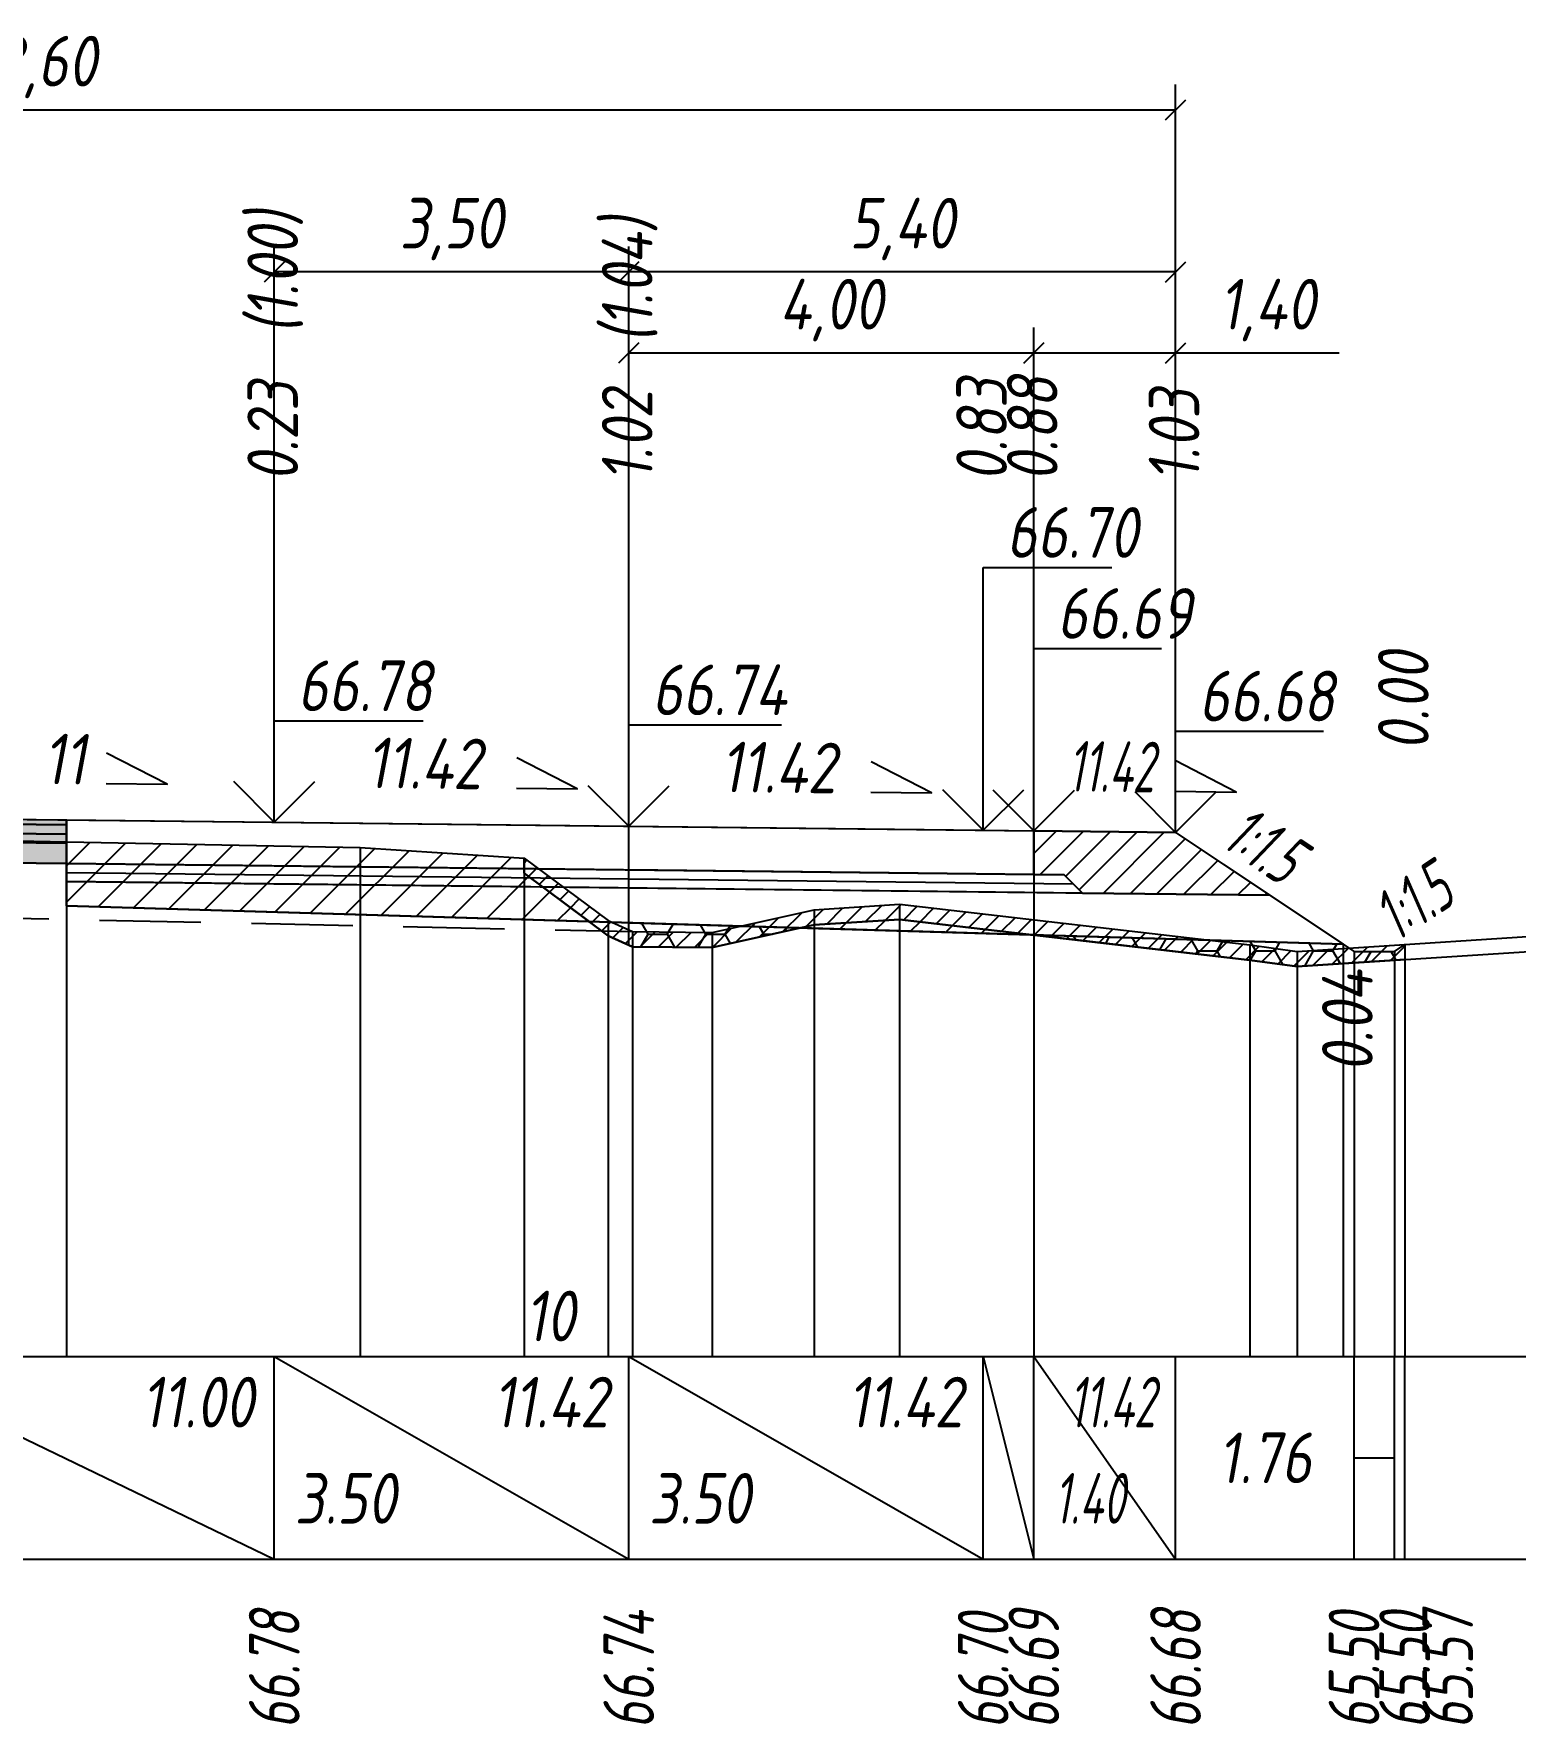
# Model space of a CAD drawing. Extents: x -717 to 1451, y -133302 to 233.
# Drawn here: x 165.4 to 238.6, y -40809.2 to -40725.7 of the extents above; entities that cross this region are included whole.
import ezdxf
from ezdxf.enums import TextEntityAlignment as Align

# ---------------------------------------------------------------- set-up
doc = ezdxf.new("R2010")
doc.units = 0
doc.linetypes.add('штриховая', pattern=[0.75, 0.5, -0.25])
for name, color, linetype in [('Интерполированный поперечник', 2, 'Continuous'), ('Код_514', 1, 'Continuous'), ('Контур_0', 7, 'Continuous'), ('Контур_2521', 7, 'Continuous'), ('Контур_2564', 7, 'Continuous'), ('Контур_2660', 7, 'Continuous'), ('Контур_2665', 7, 'Continuous'), ('Контур_400', 7, 'Continuous'), ('Контур_508', 7, 'Continuous'), ('Контур_512', 7, 'Continuous'), ('Контур_513', 7, 'Continuous'), ('Контур_818', 7, 'Continuous'), ('Красный поперечник', 1, 'Continuous'), ('Объём_2501', 7, 'Continuous'), ('Объём_2564', 7, 'Continuous'), ('Объём_2650', 7, 'Continuous'), ('Объём_2660', 7, 'Continuous'), ('Объём_2661', 7, 'Continuous'), ('Объём_2663', 7, 'Continuous'), ('Объём_2664', 7, 'Continuous'), ('Объём_2665', 7, 'Continuous'), ('Объём_2666', 7, 'Continuous'), ('Объём_2753', 7, 'Continuous'), ('Откосы', 7, 'Continuous'), ('Отметки покрытия', 7, 'Continuous'), ('Рабочие отметки', 7, 'Continuous'), ('Рабочие отметки доп.', 7, 'Continuous'), ('Слои выравнивания', 7, 'Continuous'), ('Таблица', 7, 'Continuous'), ('Уклоны проезжей части', 7, 'Continuous'), ('Черный поперечник', 3, 'Continuous')]:
    doc.layers.add(name, color=color, linetype=linetype)
for name, color, linetype, true_color in [('Контур_2540', 2, 'Continuous', 0xffff00), ('Контур_2560', 2, 'Continuous', 0xffff00), ('Контур_2561', 7, 'Continuous', 0xff8040), ('Контур_2562', 3, 'Continuous', 0x00ff00), ('Контур_2563', 7, 'Continuous', 0xff8000), ('Контур_2570', 7, 'Continuous', 0x80ff00), ('Контур_2725', 7, 'Continuous', 0x323232), ('Контур_2736', 4, 'Continuous', 0x00ffff), ('Контур_2737', 4, 'Continuous', 0x00ffff), ('Контур_2738', 4, 'Continuous', 0x00ffff), ('Контур_2739', 4, 'Continuous', 0x00ffff), ('Контур_2741', 4, 'Continuous', 0x00ffff), ('Контур_2742', 4, 'Continuous', 0x00ffff), ('Контур_2743', 4, 'Continuous', 0x00ffff), ('Контур_2744', 7, 'Continuous', 0xa4ffff), ('Контур_2745', 7, 'Continuous', 0xa4ffff), ('Контур_2747', 4, 'Continuous', 0x00ffff), ('Контур_2748', 4, 'Continuous', 0x00ffff), ('Контур_2749', 4, 'Continuous', 0x00ffff), ('Контур_2750', 4, 'Continuous', 0x00ffff), ('Контур_2751', 4, 'Continuous', 0x00ffff), ('Контур_2752', 4, 'Continuous', 0x00ffff), ('Контур_2760', 7, 'Continuous', 0x323232), ('Контур_2761', 7, 'Continuous', 0x323232), ('Контур_2762', 7, 'Continuous', 0x323232), ('Контур_2763', 7, 'Continuous', 0x323232), ('Контур_402', 7, 'Continuous', 0xff6464), ('Контур_703', 4, 'Continuous', 0x00ffff), ('Контур_705', 4, 'Continuous', 0x00ffff), ('Контур_707', 4, 'Continuous', 0x00ffff), ('Контур_720', 131, 'Continuous', 0xaaffff), ('Объём_2500', 7, 'Continuous', 0xc0c0c0), ('Объём_2520', 7, 'Continuous', 0x80ffff), ('Объём_2540', 2, 'Continuous', 0xffff00), ('Объём_2560', 2, 'Continuous', 0xffff00), ('Объём_2561', 7, 'Continuous', 0xff8040), ('Объём_2562', 3, 'Continuous', 0x00ff00), ('Объём_2563', 7, 'Continuous', 0xff8000), ('Объём_2570', 7, 'Continuous', 0x80ff00), ('Объём_2600', 7, 'Continuous', 0x808000), ('Объём_2746', 2, 'Continuous', 0xffff00)]:
    doc.layers.add(name, color=color, linetype=linetype, true_color=true_color)
doc.styles.get("Standard").update_dxf_attribs({"font": 'txt', "height": 2.5})
doc.styles.add('М', font='romand.shx', dxfattribs={"width": 0.8, "oblique": 10, "height": 2.5})
doc.dimstyles.new('ISO-25', dxfattribs={"dimtxt": 2.5, "dimasz": 2.5, "dimexe": 1.25, "dimexo": 0.625, "dimtad": 1, "dimtxsty": 'Standard', "dimcen": 2.5, "dimadec": 0, "dimazin": 0, "dimtfac": 1, "dimtmove": 0, "dimatfit": 3, "dimfxl": 1, "dimarcsym": 0})

# ---------------------------------------------------------------- blocks, each defined once
blk = doc.blocks.new('_Oblique')
at = {"color": 0, "linetype": 'ByBlock', "lineweight": -2}
blk.add_line((-0.5, -0.5), (0.5, 0.5), dxfattribs=at)
blk = doc.blocks.new('*D946')
at = {"color": 0, "lineweight": -2, "transparency": 16777216}
for p, q in [((214.787, -40764.483), (214.787, -40740.201)), ((221.787, -40764.563), (221.787, -40740.201)), ((214.787, -40741.451), (221.787, -40741.451)), ((221.787, -40741.451), (229.868, -40741.451))]:
    blk.add_line(p, q, dxfattribs=at)
at = {"layer": 'Defpoints', "color": 0, "transparency": 16777216}
for p in [(221.787, -40741.451), (214.787, -40765.108), (221.787, -40765.188)]:
    blk.add_point(p, dxfattribs=at)
at = {"color": 0, "lineweight": -2, "transparency": 16777216, "rotation": 180}
blk.add_blockref('_Oblique', (214.787, -40741.451), dxfattribs=at)
at = {"color": 0, "lineweight": -2, "transparency": 16777216}
blk.add_blockref('_Oblique', (221.787, -40741.451), dxfattribs=at)
at = {"color": 0, "transparency": 16777216, "insert": (226.327, -40739.338), "char_height": 2.5, "width": 8.75, "attachment_point": 5, "style": 'М'}
blk.add_mtext('1,40', dxfattribs=at)
blk = doc.blocks.new('*D948')
at = {"color": 0, "lineweight": -2, "transparency": 16777216}
for p, q in [((194.787, -40764.255), (194.787, -40740.201)), ((214.787, -40764.483), (214.787, -40740.201)), ((194.787, -40741.451), (214.787, -40741.451))]:
    blk.add_line(p, q, dxfattribs=at)
at = {"layer": 'Defpoints', "color": 0, "transparency": 16777216}
for p in [(214.787, -40741.451), (194.787, -40764.88), (214.787, -40765.108)]:
    blk.add_point(p, dxfattribs=at)
at = {"color": 0, "lineweight": -2, "transparency": 16777216, "rotation": 180}
blk.add_blockref('_Oblique', (194.787, -40741.451), dxfattribs=at)
at = {"color": 0, "lineweight": -2, "transparency": 16777216}
blk.add_blockref('_Oblique', (214.787, -40741.451), dxfattribs=at)
at = {"color": 0, "transparency": 16777216, "insert": (204.787, -40739.338), "char_height": 2.5, "width": 9.16667, "attachment_point": 5, "style": 'М'}
blk.add_mtext('4,00', dxfattribs=at)
blk = doc.blocks.new('*D950')
at = {"color": 0, "lineweight": -2, "transparency": 16777216}
for p, q in [((177.287, -40764.055), (177.287, -40736.201)), ((194.787, -40764.255), (194.787, -40736.201)), ((194.787, -40737.451), (177.287, -40737.451))]:
    blk.add_line(p, q, dxfattribs=at)
at = {"layer": 'Defpoints', "color": 0, "transparency": 16777216}
for p in [(177.287, -40737.451), (177.287, -40764.68), (194.787, -40764.88)]:
    blk.add_point(p, dxfattribs=at)
at = {"color": 0, "lineweight": -2, "transparency": 16777216, "rotation": 180}
blk.add_blockref('_Oblique', (177.287, -40737.451), dxfattribs=at)
at = {"color": 0, "lineweight": -2, "transparency": 16777216}
blk.add_blockref('_Oblique', (194.787, -40737.451), dxfattribs=at)
at = {"color": 0, "transparency": 16777216, "insert": (186.037, -40735.338), "char_height": 2.5, "width": 9.58333, "attachment_point": 5, "style": 'М'}
blk.add_mtext('3,50', dxfattribs=at)
blk = doc.blocks.new('*D951')
at = {"color": 0, "lineweight": -2, "transparency": 16777216}
for p, q in [((194.787, -40764.255), (194.787, -40736.201)), ((221.787, -40764.563), (221.787, -40736.201)), ((221.787, -40737.451), (194.787, -40737.451))]:
    blk.add_line(p, q, dxfattribs=at)
at = {"layer": 'Defpoints', "color": 0, "transparency": 16777216}
for p in [(194.787, -40737.451), (194.787, -40764.88), (221.787, -40765.188)]:
    blk.add_point(p, dxfattribs=at)
at = {"color": 0, "lineweight": -2, "transparency": 16777216, "rotation": 180}
blk.add_blockref('_Oblique', (194.787, -40737.451), dxfattribs=at)
at = {"color": 0, "lineweight": -2, "transparency": 16777216}
blk.add_blockref('_Oblique', (221.787, -40737.451), dxfattribs=at)
at = {"color": 0, "transparency": 16777216, "insert": (208.287, -40735.338), "char_height": 2.5, "width": 9.58333, "attachment_point": 5, "style": 'М'}
blk.add_mtext('5,40', dxfattribs=at)
blk = doc.blocks.new('*D953')
at = {"color": 0, "lineweight": -2, "transparency": 16777216}
for p, q in [((108.787, -40764.975), (108.787, -40728.201)), ((221.787, -40764.563), (221.787, -40728.201)), ((108.787, -40729.451), (221.787, -40729.451))]:
    blk.add_line(p, q, dxfattribs=at)
at = {"layer": 'Defpoints', "color": 0, "transparency": 16777216}
for p in [(221.787, -40729.451), (221.787, -40765.188), (108.787, -40765.6)]:
    blk.add_point(p, dxfattribs=at)
at = {"color": 0, "lineweight": -2, "transparency": 16777216, "rotation": 180}
blk.add_blockref('_Oblique', (108.787, -40729.451), dxfattribs=at)
at = {"color": 0, "lineweight": -2, "transparency": 16777216}
blk.add_blockref('_Oblique', (221.787, -40729.451), dxfattribs=at)
at = {"color": 0, "transparency": 16777216, "insert": (165.287, -40727.338), "char_height": 2.5, "width": 12.08333, "attachment_point": 5, "style": 'М'}
blk.add_mtext('22,60', dxfattribs=at)

msp = doc.modelspace()

# ---------------------------------------------------------------- hatches: boundary and pattern name
at = {"layer": 'Объём_2563'}
h = msp.add_hatch(dxfattribs=at)
h.set_pattern_fill('ANSI31', color=256, scale=0.3)
h.paths.add_polyline_path([(217.197, -40768.123), (216.287, -40767.212), (214.787, -40767.195), (214.787, -40765.045), (221.787, -40765.125), (226.442, -40768.228)])
at = {"layer": 'Объём_2570'}
h = msp.add_hatch(dxfattribs=at)
h.set_pattern_fill('ANSI31', color=256, scale=0.2)
h.paths.add_polyline_path([(193.776, -40769.48), (194.967, -40770.023), (198.903, -40770.058), (203.939, -40768.941), (208.161, -40768.67), (225.445, -40770.682), (227.781, -40771), (233.108, -40770.654), (233.108, -40771.404), (227.781, -40771.75), (225.445, -40771.432), (208.161, -40769.42), (203.939, -40769.691), (198.903, -40770.808), (194.967, -40770.773), (193.776, -40770.23), (189.619, -40767.142), (189.619, -40766.392)])
at = {"layer": 'Объём_2600'}
h = msp.add_hatch(dxfattribs=at)
h.set_pattern_fill('ANSI31', color=6, scale=0.4)
h.paths.add_polyline_path([(189.619, -40767.142), (192.83, -40769.528), (167.035, -40768.754), (167.035, -40765.582), (181.523, -40765.872), (189.619, -40766.392)])
h = msp.add_hatch(dxfattribs=at)
h.set_pattern_fill('ANSI31', color=6, scale=0.4)
h.paths.add_polyline_path([(208.161, -40769.42), (214.731, -40770.185), (203.263, -40769.841), (203.939, -40769.691)])
h = msp.add_hatch(dxfattribs=at)
h.set_pattern_fill('HONEY', color=5, scale=0.3)
h.paths.add_polyline_path([(194.787, -40769.586), (203.263, -40769.841), (198.903, -40770.808), (194.967, -40770.773), (194.787, -40770.691)])
h = msp.add_hatch(dxfattribs=at)
h.set_pattern_fill('HONEY', color=5, scale=0.3)
h.paths.add_polyline_path([(232.597, -40771.438), (227.781, -40771.75), (225.445, -40771.432), (214.731, -40770.185), (230.067, -40770.645), (230.595, -40770.997), (232.595, -40770.997), (233.108, -40770.654), (233.108, -40771.404)])
at = {"layer": 'Слои выравнивания'}
for color, points in [(2, [(156.537, -40764.389), (167.035, -40764.504), (167.035, -40764.754), (156.537, -40764.639)]), (3, [(156.537, -40764.639), (167.035, -40764.754), (167.035, -40765.204), (156.537, -40765.089)]), (4, [(156.537, -40765.089), (167.035, -40765.204), (167.035, -40765.654), (156.537, -40765.539)]), (5, [(156.537, -40765.539), (167.035, -40765.654), (167.035, -40766.654), (156.537, -40766.539)])]:
    msp.add_hatch(color=color, dxfattribs=at).paths.add_polyline_path(points)

# ---------------------------------------------------------------- linework, layer by layer
at = {"layer": 'Интерполированный поперечник', "linetype": 'штриховая', "ltscale": 10, "flags": 128}
msp.add_lwpolyline([(86.18, -40767.652), (194.967, -40770.023)], dxfattribs=at)
at = {"layer": 'Код_514'}
for p, q in [((156.537, -40791), (177.287, -40801)), ((177.287, -40801), (177.287, -40791)), ((177.287, -40791), (194.787, -40801)), ((194.787, -40801), (194.787, -40791)), ((194.787, -40791), (212.287, -40801)), ((212.287, -40801), (212.287, -40791)), ((212.287, -40791), (214.787, -40801)), ((214.787, -40801), (214.787, -40791)), ((214.787, -40791), (221.787, -40801)), ((221.787, -40801), (221.787, -40791)), ((230.595, -40801), (230.595, -40791)), ((232.595, -40801), (232.595, -40791)), ((233.108, -40801), (233.108, -40791)), ((230.595, -40796), (232.595, -40796))]:
    msp.add_line(p, q, dxfattribs=at)
at = {"layer": 'Контур_0', "flags": 128}
for points in [[(167.035, -40764.504), (214.787, -40765.045), (214.787, -40767.195), (167.035, -40766.654), (167.035, -40764.504), (167.035, -40764.504)], [(221.787, -40765.125), (230.349, -40770.833), (230.349, -40770.833), (230.349, -40770.833), (230.349, -40770.833), (230.349, -40770.833), (230.349, -40770.833), (230.349, -40770.833), (230.349, -40770.833), (230.349, -40770.833), (230.349, -40770.833), (230.349, -40770.833), (230.349, -40770.833), (230.349, -40770.833), (230.349, -40770.833), (230.595, -40770.997)], [(221.787, -40765.125), (230.349, -40770.833), (230.349, -40770.833), (230.349, -40770.833), (230.349, -40770.833), (230.349, -40770.833), (230.349, -40770.833), (230.349, -40770.833), (230.349, -40770.833), (230.349, -40770.833), (230.349, -40770.833), (230.349, -40770.833), (230.349, -40770.833), (230.349, -40770.833), (230.349, -40770.833), (230.595, -40770.997), (232.595, -40770.997), (233.108, -40770.654), (233.108, -40770.654), (233.108, -40770.654), (233.108, -40770.654), (233.108, -40770.654), (233.108, -40770.654), (233.108, -40770.654), (233.108, -40770.654), (233.108, -40770.654), (233.108, -40770.654), (233.108, -40770.654), (233.108, -40770.654), (233.108, -40770.654)], [(177.287, -40766.767), (216.287, -40767.212), (217.197, -40768.123), (167.035, -40767.554), (167.035, -40766.654), (177.287, -40766.767), (177.287, -40766.767)], [(214.787, -40767.195), (216.287, -40767.212), (217.197, -40768.123), (226.442, -40768.228)]]:
    msp.add_lwpolyline(points, dxfattribs=at)
at = {"layer": 'Контур_2521', "color": 250, "flags": 128}
msp.add_lwpolyline([(167.035, -40767.104), (177.287, -40767.217), (216.742, -40767.668)], dxfattribs=at)
at = {"layer": 'Контур_2540', "flags": 128}
msp.add_lwpolyline([(194.787, -40767.867), (226.442, -40768.228), (230.067, -40770.645), (167.035, -40768.754), (167.035, -40767.554), (194.787, -40767.867), (194.787, -40767.867)], dxfattribs=at)
at = {"layer": 'Контур_2560', "flags": 128}
msp.add_lwpolyline([(214.787, -40765.045), (221.787, -40765.125), (221.787, -40765.125), (221.787, -40765.125)], dxfattribs=at)
at = {"layer": 'Контур_2561', "flags": 128}
msp.add_lwpolyline([(214.787, -40765.045), (214.787, -40765.045), (221.787, -40765.125), (221.787, -40765.125), (214.787, -40765.045)], dxfattribs=at)
at = {"layer": 'Контур_2562', "flags": 128}
msp.add_lwpolyline([(221.787, -40765.125), (221.787, -40765.125), (221.787, -40765.125), (221.787, -40765.125), (221.787, -40765.125)], dxfattribs=at)
at = {"layer": 'Контур_2563', "flags": 128}
msp.add_lwpolyline([(217.197, -40768.123), (216.287, -40767.212), (214.787, -40767.195), (214.787, -40765.045), (221.787, -40765.125), (226.442, -40768.228), (217.197, -40768.123), (217.197, -40768.123)], dxfattribs=at)
at = {"layer": 'Контур_2564', "flags": 128}
msp.add_lwpolyline([(214.787, -40765.045), (221.787, -40765.125)], dxfattribs=at)
at = {"layer": 'Контур_2570', "flags": 128}
msp.add_lwpolyline([(156.537, -40765.368), (167.035, -40765.582), (181.523, -40765.872), (189.619, -40766.392), (189.619, -40767.142), (193.776, -40770.23), (194.967, -40770.773), (194.967, -40770.773), (198.903, -40770.808), (203.939, -40769.691), (208.161, -40769.42), (225.445, -40771.432), (227.781, -40771.75), (258.108, -40769.782)], dxfattribs=at)
at = {"layer": 'Контур_2660', "flags": 128}
msp.add_lwpolyline([(167.035, -40768.754), (230.067, -40770.645)], dxfattribs=at)
at = {"layer": 'Контур_2665', "flags": 128}
msp.add_lwpolyline([(221.787, -40765.125), (221.787, -40765.125)], dxfattribs=at)
at = {"layer": 'Контур_2725', "flags": 128}
msp.add_lwpolyline([(120.636, -40767.302), (133.349, -40767.026), (135.787, -40766.973), (143.218, -40766.818), (149.053, -40766.696), (156.387, -40766.542), (156.537, -40766.539), (167.035, -40766.654)], dxfattribs=at)
at = {"layer": 'Контур_2736', "flags": 128}
for points in [[(221.787, -40765.125), (230.349, -40770.833)], [(230.349, -40770.833), (230.595, -40770.997)]]:
    msp.add_lwpolyline(points, dxfattribs=at)
at = {"layer": 'Контур_2737', "flags": 128}
msp.add_lwpolyline([(230.349, -40770.833), (230.349, -40770.833)], dxfattribs=at)
at = {"layer": 'Контур_2738', "flags": 128}
msp.add_lwpolyline([(230.349, -40770.833), (230.349, -40770.833)], dxfattribs=at)
at = {"layer": 'Контур_2739', "flags": 128}
msp.add_lwpolyline([(230.349, -40770.833), (230.349, -40770.833)], dxfattribs=at)
at = {"layer": 'Контур_2741', "flags": 128}
msp.add_lwpolyline([(233.108, -40770.654), (233.108, -40770.654)], dxfattribs=at)
at = {"layer": 'Контур_2742', "flags": 128}
msp.add_lwpolyline([(233.108, -40770.654), (233.108, -40770.654)], dxfattribs=at)
at = {"layer": 'Контур_2743', "flags": 128}
msp.add_lwpolyline([(233.108, -40770.654), (233.108, -40770.654)], dxfattribs=at)
at = {"layer": 'Контур_2744', "flags": 128}
msp.add_lwpolyline([(233.108, -40770.654), (233.108, -40770.654)], dxfattribs=at)
msp.add_lwpolyline([(233.108, -40770.654), (233.108, -40770.654)], dxfattribs=at)
msp.add_lwpolyline([(233.108, -40770.654), (233.108, -40770.654)], dxfattribs=at)
msp.add_lwpolyline([(233.108, -40770.654), (233.108, -40770.654)], dxfattribs=at)
msp.add_lwpolyline([(233.108, -40770.654), (233.108, -40770.654)], dxfattribs=at)
msp.add_lwpolyline([(233.108, -40770.654), (233.108, -40770.654)], dxfattribs=at)
at = {"layer": 'Контур_2745', "flags": 128}
msp.add_lwpolyline([(230.349, -40770.833), (230.349, -40770.833)], dxfattribs=at)
msp.add_lwpolyline([(230.349, -40770.833), (230.349, -40770.833)], dxfattribs=at)
msp.add_lwpolyline([(230.349, -40770.833), (230.349, -40770.833)], dxfattribs=at)
msp.add_lwpolyline([(230.349, -40770.833), (230.349, -40770.833)], dxfattribs=at)
msp.add_lwpolyline([(230.349, -40770.833), (230.349, -40770.833)], dxfattribs=at)
msp.add_lwpolyline([(230.349, -40770.833), (230.349, -40770.833)], dxfattribs=at)
at = {"layer": 'Контур_2747', "flags": 128}
msp.add_lwpolyline([(230.349, -40770.833), (230.349, -40770.833)], dxfattribs=at)
at = {"layer": 'Контур_2748', "flags": 128}
msp.add_lwpolyline([(230.349, -40770.833), (230.349, -40770.833)], dxfattribs=at)
at = {"layer": 'Контур_2749', "flags": 128}
msp.add_lwpolyline([(230.349, -40770.833), (230.349, -40770.833)], dxfattribs=at)
at = {"layer": 'Контур_2750', "flags": 128}
msp.add_lwpolyline([(233.108, -40770.654), (233.108, -40770.654)], dxfattribs=at)
at = {"layer": 'Контур_2751', "flags": 128}
msp.add_lwpolyline([(233.108, -40770.654), (233.108, -40770.654)], dxfattribs=at)
at = {"layer": 'Контур_2752', "flags": 128}
msp.add_lwpolyline([(233.108, -40770.654), (233.108, -40770.654)], dxfattribs=at)
at = {"layer": 'Контур_2760', "flags": 128}
msp.add_lwpolyline([(120.636, -40765.152), (133.349, -40764.876), (135.787, -40764.823), (143.218, -40764.668), (149.053, -40764.546), (156.387, -40764.392), (156.537, -40764.389), (167.035, -40764.504)], dxfattribs=at)
at = {"layer": 'Контур_2761', "flags": 128}
msp.add_lwpolyline([(120.636, -40765.402), (133.349, -40765.126), (135.787, -40765.073), (143.218, -40764.918), (149.053, -40764.796), (156.387, -40764.642), (156.537, -40764.639), (167.035, -40764.754)], dxfattribs=at)
at = {"layer": 'Контур_2762', "flags": 128}
msp.add_lwpolyline([(120.636, -40765.852), (133.349, -40765.576), (135.787, -40765.523), (143.218, -40765.368), (149.053, -40765.246), (156.387, -40765.092), (156.537, -40765.089), (167.035, -40765.204)], dxfattribs=at)
at = {"layer": 'Контур_2763', "flags": 128}
msp.add_lwpolyline([(120.636, -40766.302), (133.349, -40766.026), (135.787, -40765.973), (143.218, -40765.818), (149.053, -40765.696), (156.387, -40765.542), (156.537, -40765.539), (167.035, -40765.654)], dxfattribs=at)
at = {"layer": 'Контур_400', "flags": 128}
msp.add_lwpolyline([(156.537, -40764.389), (177.287, -40764.617), (194.787, -40764.817), (194.787, -40764.817), (194.787, -40764.817), (194.787, -40764.817), (212.287, -40765.017), (212.287, -40765.017), (214.787, -40765.045)], dxfattribs=at)
at = {"layer": 'Контур_402', "flags": 128}
msp.add_lwpolyline([(105, -40769.985), (120.636, -40769.516), (120.636, -40767.302), (135.787, -40766.973), (156.537, -40766.539), (167.035, -40766.654), (167.035, -40768.754), (230.067, -40770.645)], dxfattribs=at)
at = {"layer": 'Контур_508', "flags": 128}
msp.add_lwpolyline([(105, -40769.985), (120.636, -40769.516), (120.636, -40767.302), (135.787, -40766.973), (156.537, -40766.539), (167.035, -40766.654), (167.035, -40768.754), (230.067, -40770.645), (230.595, -40770.997), (232.595, -40770.997), (233.108, -40770.654)], dxfattribs=at)
at = {"layer": 'Контур_512', "flags": 128}
msp.add_lwpolyline([(167.035, -40768.754), (230.067, -40770.645), (230.595, -40770.997), (232.595, -40770.997), (233.108, -40770.654)], dxfattribs=at)
at = {"layer": 'Контур_513', "flags": 128}
msp.add_lwpolyline([(105, -40769.985), (120.636, -40769.516), (120.636, -40767.302), (135.787, -40766.973), (156.537, -40766.539), (167.035, -40766.654), (167.035, -40768.754), (230.067, -40770.645), (230.595, -40770.997), (232.595, -40770.997), (233.108, -40770.654)], dxfattribs=at)
at = {"layer": 'Контур_703', "flags": 128}
msp.add_lwpolyline([(221.787, -40765.125), (230.349, -40770.833)], dxfattribs=at)
at = {"layer": 'Контур_705', "flags": 128}
msp.add_lwpolyline([(230.349, -40770.833), (230.349, -40770.833)], dxfattribs=at)
at = {"layer": 'Контур_707', "flags": 128}
msp.add_lwpolyline([(232.595, -40770.997), (233.108, -40770.654)], dxfattribs=at)
at = {"layer": 'Контур_720', "flags": 128}
msp.add_lwpolyline([(230.595, -40770.997), (232.595, -40770.997)], dxfattribs=at)
at = {"layer": 'Контур_818', "flags": 128}
msp.add_lwpolyline([(105, -40766.594), (107.705, -40766.433), (120.636, -40765.794), (133.349, -40765.466), (143.218, -40765.151), (156.387, -40765.365), (156.537, -40765.368), (167.035, -40765.582), (181.523, -40765.872), (189.619, -40766.392), (189.619, -40767.142), (193.776, -40770.23), (194.967, -40770.773), (194.967, -40770.773), (198.903, -40770.808), (203.939, -40769.691), (208.161, -40769.42), (225.445, -40771.432), (227.781, -40771.75), (233.108, -40771.404)], dxfattribs=at)
at = {"layer": 'Красный поперечник'}
for p, q in [((156.537, -40764.389), (177.287, -40764.617)), ((177.287, -40764.617), (194.787, -40764.817)), ((194.787, -40764.817), (212.287, -40765.017)), ((212.287, -40765.017), (214.787, -40765.045)), ((214.787, -40765.045), (221.787, -40765.125)), ((221.787, -40765.125), (230.595, -40770.997)), ((167.035, -40768.754), (167.035, -40791)), ((230.067, -40770.645), (230.067, -40791)), ((230.595, -40770.997), (230.595, -40791)), ((230.595, -40770.997), (232.595, -40770.997)), ((232.595, -40770.997), (233.108, -40770.654)), ((232.595, -40770.997), (232.595, -40791)), ((233.108, -40770.654), (233.108, -40791))]:
    msp.add_line(p, q, dxfattribs=at)
at = {"layer": 'Объём_2500', "flags": 128}
for points in [[(167.035, -40764.504), (214.787, -40765.045), (214.787, -40767.195), (167.035, -40766.654), (167.035, -40764.504), (167.035, -40764.504)], [(194.787, -40764.819), (214.787, -40765.045), (214.787, -40767.195), (194.787, -40766.969), (194.787, -40764.819)]]:
    msp.add_lwpolyline(points, dxfattribs=at)
at = {"layer": 'Объём_2501', "flags": 128}
for points in [[(156.537, -40764.389), (177.287, -40764.617), (194.787, -40764.817), (194.787, -40764.817), (194.787, -40764.817), (194.787, -40764.817), (212.287, -40765.017), (212.287, -40765.017), (214.787, -40765.045)], [(194.787, -40764.817), (212.287, -40765.017), (212.287, -40765.017), (214.787, -40765.045)]]:
    msp.add_lwpolyline(points, dxfattribs=at)
at = {"layer": 'Объём_2520', "color": 250, "flags": 128}
for points in [[(177.287, -40766.767), (216.287, -40767.212), (217.197, -40768.123), (167.035, -40767.554), (167.035, -40766.654), (177.287, -40766.767), (177.287, -40766.767)], [(194.787, -40766.967), (216.287, -40767.212), (217.197, -40768.123), (194.787, -40767.869), (194.787, -40766.967)]]:
    msp.add_lwpolyline(points, dxfattribs=at)
at = {"layer": 'Объём_2540', "flags": 128}
for points in [[(194.787, -40767.867), (226.442, -40768.228), (230.067, -40770.645), (167.035, -40768.754), (167.035, -40767.554), (194.787, -40767.867), (194.787, -40767.867)], [(194.787, -40767.867), (226.442, -40768.228), (230.067, -40770.645), (194.787, -40769.586), (194.787, -40767.867)]]:
    msp.add_lwpolyline(points, dxfattribs=at)
at = {"layer": 'Объём_2560', "flags": 128}
msp.add_lwpolyline([(214.787, -40765.045), (221.787, -40765.125), (221.787, -40765.125), (221.787, -40765.125)], dxfattribs=at)
msp.add_lwpolyline([(214.787, -40765.045), (221.787, -40765.125), (221.787, -40765.125), (221.787, -40765.125)], dxfattribs=at)
at = {"layer": 'Объём_2561', "flags": 128}
msp.add_lwpolyline([(214.787, -40765.045), (214.787, -40765.045), (221.787, -40765.125), (221.787, -40765.125), (214.787, -40765.045)], dxfattribs=at)
msp.add_lwpolyline([(214.787, -40765.045), (214.787, -40765.045), (221.787, -40765.125), (221.787, -40765.125), (214.787, -40765.045)], dxfattribs=at)
at = {"layer": 'Объём_2562', "flags": 128}
msp.add_lwpolyline([(221.787, -40765.125), (221.787, -40765.125), (221.787, -40765.125), (221.787, -40765.125), (221.787, -40765.125)], dxfattribs=at)
msp.add_lwpolyline([(221.787, -40765.125), (221.787, -40765.125), (221.787, -40765.125), (221.787, -40765.125), (221.787, -40765.125)], dxfattribs=at)
at = {"layer": 'Объём_2563', "color": 250, "flags": 128}
msp.add_lwpolyline([(217.197, -40768.123), (216.287, -40767.212), (214.787, -40767.195), (214.787, -40765.045), (221.787, -40765.125), (226.442, -40768.228), (217.197, -40768.123), (217.197, -40768.123)], dxfattribs=at)
msp.add_lwpolyline([(217.197, -40768.123), (216.287, -40767.212), (214.787, -40767.195), (214.787, -40765.045), (221.787, -40765.125), (226.442, -40768.228), (217.197, -40768.123), (217.197, -40768.123)], dxfattribs=at)
at = {"layer": 'Объём_2564', "flags": 128}
msp.add_lwpolyline([(214.787, -40765.045), (221.787, -40765.125)], dxfattribs=at)
msp.add_lwpolyline([(214.787, -40765.045), (221.787, -40765.125)], dxfattribs=at)
at = {"layer": 'Объём_2570', "flags": 128}
for points in [[(193.776, -40769.48), (194.967, -40770.023), (198.903, -40770.058), (203.939, -40768.941), (208.161, -40768.67), (225.445, -40770.682), (227.781, -40771), (233.108, -40770.654), (233.108, -40771.404), (227.781, -40771.75), (225.445, -40771.432), (208.161, -40769.42), (203.939, -40769.691), (198.903, -40770.808), (194.967, -40770.773), (193.776, -40770.23), (189.619, -40767.142), (189.619, -40766.392), (193.776, -40769.48), (193.776, -40769.48)], [(194.787, -40769.941), (194.967, -40770.023), (198.903, -40770.058), (203.939, -40768.941), (208.161, -40768.67), (225.445, -40770.682), (227.781, -40771), (233.108, -40770.654), (233.108, -40771.404), (227.781, -40771.75), (225.445, -40771.432), (208.161, -40769.42), (203.939, -40769.691), (198.903, -40770.808), (194.967, -40770.773), (194.787, -40770.691), (194.787, -40769.941)]]:
    msp.add_lwpolyline(points, dxfattribs=at)
at = {"layer": 'Объём_2600', "color": 5, "flags": 128}
for points in [[(193.776, -40770.23), (192.83, -40769.528), (203.263, -40769.841), (198.903, -40770.808), (194.967, -40770.773), (193.776, -40770.23), (193.776, -40770.23)], [(194.787, -40769.586), (203.263, -40769.841), (198.903, -40770.808), (194.967, -40770.773), (194.787, -40770.691), (194.787, -40769.586)], [(232.597, -40771.438), (227.781, -40771.75), (225.445, -40771.432), (214.731, -40770.185), (230.067, -40770.645), (230.595, -40770.997), (232.595, -40770.997), (233.108, -40770.654), (233.108, -40771.404), (232.597, -40771.438), (232.597, -40771.438)], [(232.597, -40771.438), (227.781, -40771.75), (225.445, -40771.432), (214.731, -40770.185), (230.067, -40770.645), (230.595, -40770.997), (232.595, -40770.997), (233.108, -40770.654), (233.108, -40771.404), (232.597, -40771.438), (232.597, -40771.438)]]:
    msp.add_lwpolyline(points, dxfattribs=at)
at = {"layer": 'Объём_2650', "color": 6, "flags": 128}
for points in [[(189.619, -40767.142), (192.83, -40769.528), (167.035, -40768.754), (167.035, -40765.582), (181.523, -40765.872), (189.619, -40766.392), (189.619, -40767.142), (189.619, -40767.142)], [(208.161, -40769.42), (214.731, -40770.185), (203.263, -40769.841), (203.939, -40769.691), (208.161, -40769.42), (208.161, -40769.42)], [(208.161, -40769.42), (214.731, -40770.185), (203.263, -40769.841), (203.939, -40769.691), (208.161, -40769.42), (208.161, -40769.42)]]:
    msp.add_lwpolyline(points, dxfattribs=at)
at = {"layer": 'Объём_2660', "flags": 128}
for points in [[(167.035, -40768.754), (230.067, -40770.645)], [(194.787, -40769.586), (230.067, -40770.645)]]:
    msp.add_lwpolyline(points, dxfattribs=at)
at = {"layer": 'Объём_2661', "flags": 128}
msp.add_lwpolyline([(221.787, -40765.125), (230.349, -40770.833)], dxfattribs=at)
msp.add_lwpolyline([(221.787, -40765.125), (230.349, -40770.833)], dxfattribs=at)
at = {"layer": 'Объём_2663', "flags": 128}
for points in [[(230.349, -40770.833), (230.595, -40770.997)], [(230.349, -40770.833), (230.595, -40770.997)], [(232.595, -40770.997), (233.108, -40770.654)], [(232.595, -40770.997), (233.108, -40770.654)]]:
    msp.add_lwpolyline(points, dxfattribs=at)
at = {"layer": 'Объём_2664', "flags": 128}
msp.add_lwpolyline([(230.595, -40770.997), (232.595, -40770.997)], dxfattribs=at)
msp.add_lwpolyline([(230.595, -40770.997), (232.595, -40770.997)], dxfattribs=at)
at = {"layer": 'Объём_2665', "flags": 128}
msp.add_lwpolyline([(221.787, -40765.125), (221.787, -40765.125)], dxfattribs=at)
msp.add_lwpolyline([(221.787, -40765.125), (221.787, -40765.125)], dxfattribs=at)
at = {"layer": 'Объём_2666', "flags": 128}
msp.add_lwpolyline([(221.787, -40765.125), (230.349, -40770.833)], dxfattribs=at)
msp.add_lwpolyline([(221.787, -40765.125), (230.349, -40770.833)], dxfattribs=at)
at = {"layer": 'Объём_2746', "flags": 128}
for points in [[(189.619, -40767.142), (192.83, -40769.528), (167.035, -40768.754), (167.035, -40765.582), (181.523, -40765.872), (189.619, -40766.392), (189.619, -40767.142), (189.619, -40767.142)], [(208.161, -40769.42), (214.787, -40770.186), (203.263, -40769.841), (203.939, -40769.691), (208.161, -40769.42), (208.161, -40769.42)], [(208.161, -40769.42), (214.787, -40770.186), (203.263, -40769.841), (203.939, -40769.691), (208.161, -40769.42), (208.161, -40769.42)]]:
    msp.add_lwpolyline(points, dxfattribs=at)
at = {"layer": 'Объём_2753', "flags": 128}
msp.add_lwpolyline([(167.035, -40764.504), (167.035, -40764.504)], dxfattribs=at)
at = {"layer": 'Откосы', "color": 1, "flags": 128}
for points in [[(168.992, -40762.71), (171.992, -40762.743), (169.008, -40761.21)], [(189.242, -40762.938), (192.242, -40762.972), (189.259, -40761.438)], [(206.742, -40763.138), (209.742, -40763.172), (206.759, -40761.638)], [(221.778, -40763.096), (224.777, -40763.13), (221.795, -40761.596)]]:
    msp.add_lwpolyline(points, dxfattribs=at)
at = {"layer": 'Отметки покрытия', "color": 1}
for p, q in [((212.287, -40765.017), (212.287, -40752.045)), ((212.287, -40752.045), (218.637, -40752.045)), ((214.787, -40765.045), (214.787, -40756.045)), ((214.787, -40756.045), (221.087, -40756.045)), ((177.287, -40764.617), (177.287, -40759.617)), ((177.287, -40759.617), (184.637, -40759.617)), ((194.787, -40764.817), (194.787, -40759.817)), ((194.787, -40759.817), (202.337, -40759.817)), ((221.787, -40765.125), (221.787, -40760.125)), ((221.787, -40760.125), (229.087, -40760.125)), ((177.287, -40764.617), (175.287, -40762.617)), ((177.287, -40764.617), (179.287, -40762.617)), ((194.787, -40764.817), (192.787, -40762.817)), ((194.787, -40764.817), (196.787, -40762.817)), ((212.287, -40765.017), (210.287, -40763.017)), ((212.287, -40765.017), (214.287, -40763.017)), ((214.787, -40765.045), (212.787, -40763.045)), ((214.787, -40765.045), (216.787, -40763.045)), ((221.787, -40765.125), (219.787, -40763.125)), ((221.787, -40765.125), (223.787, -40763.125))]:
    msp.add_line(p, q, dxfattribs=at)
at = {"layer": 'Слои выравнивания'}
for p, q in [((167.035, -40764.504), (167.035, -40791)), ((214.787, -40765.045), (214.787, -40791))]:
    msp.add_line(p, q, dxfattribs=at)
at = {"layer": 'Слои выравнивания', "color": 2, "flags": 128}
msp.add_lwpolyline([(156.537, -40764.389), (167.035, -40764.504), (167.035, -40764.754), (156.537, -40764.639)], close=True, dxfattribs=at)
at = {"layer": 'Слои выравнивания', "color": 3, "flags": 128}
msp.add_lwpolyline([(156.537, -40764.639), (167.035, -40764.754), (167.035, -40765.204), (156.537, -40765.089)], close=True, dxfattribs=at)
at = {"layer": 'Слои выравнивания', "color": 4, "flags": 128}
msp.add_lwpolyline([(156.537, -40765.089), (167.035, -40765.204), (167.035, -40765.654), (156.537, -40765.539)], close=True, dxfattribs=at)
at = {"layer": 'Слои выравнивания', "color": 5, "flags": 128}
msp.add_lwpolyline([(156.537, -40765.539), (167.035, -40765.654), (167.035, -40766.654), (156.537, -40766.539)], close=True, dxfattribs=at)
at = {"layer": 'Таблица'}
for p, q in [((80, -40791), (258.108, -40791)), ((80, -40801), (258.108, -40801))]:
    msp.add_line(p, q, dxfattribs=at)
at = {"layer": 'Черный поперечник', "color": 7}
for p, q in [((167.035, -40765.582), (167.035, -40791)), ((181.523, -40765.872), (181.523, -40791)), ((189.619, -40766.392), (189.619, -40791)), ((203.939, -40768.941), (203.939, -40791)), ((208.161, -40768.67), (208.161, -40791)), ((193.776, -40769.48), (193.776, -40791)), ((194.967, -40770.023), (194.967, -40791)), ((198.903, -40770.058), (198.903, -40791)), ((225.445, -40770.682), (225.445, -40791)), ((227.781, -40771), (227.781, -40791))]:
    msp.add_line(p, q, dxfattribs=at)
at = {"layer": 'Черный поперечник', "flags": 128}
msp.add_lwpolyline([(80, -40767.824), (82.717, -40767.807), (84.152, -40767.652), (86.18, -40767.652), (86.796, -40767.678), (88.079, -40767.629), (96.655, -40767.09), (107.705, -40766.433), (120.636, -40765.794), (133.349, -40765.466), (143.218, -40765.151), (156.387, -40765.365), (156.537, -40765.368), (167.035, -40765.582), (181.523, -40765.872), (189.619, -40766.392), (193.776, -40769.48), (194.967, -40770.023), (198.903, -40770.058), (203.939, -40768.941), (208.161, -40768.67), (225.445, -40770.682), (227.781, -40771), (258.108, -40769.032)], dxfattribs=at)

# ---------------------------------------------------------------- texts
at = {"layer": 'Код_514', "style": 'М', "oblique": 10}
for s, width, p in [('11.00', 0.8, (176.287, -40792)), ('11.42', 0.8, (193.787, -40792)), ('11.42', 0.8, (211.287, -40792)), ('11.42', 0.6, (220.787, -40792))]:
    msp.add_text(s, height=2.5, dxfattribs=dict(at, width=width)).set_placement(p, align=Align.TOP_RIGHT)
at = {"layer": 'Код_514', "style": 'М', "oblique": 10, "width": 0.8}
msp.add_text('1.76', height=2.5, dxfattribs=at).set_placement((226.191, -40796), align=Align.MIDDLE_CENTER)
at = {"layer": 'Код_514', "style": 'М', "oblique": 10}
for s, width, p in [('3.50', 0.8, (178.287, -40800)), ('3.50', 0.8, (195.787, -40800)), ('1.40', 0.6, (215.787, -40800))]:
    msp.add_text(s, height=2.5, dxfattribs=dict(at, width=width)).set_placement(p, align=Align.BOTTOM_LEFT)
at = {"layer": 'Код_514', "style": 'М', "oblique": 10, "width": 0.7}
for s, p in [('66.78', (177.287, -40809.382)), ('66.74', (194.787, -40809.382)), ('66.70', (212.287, -40809.382)), ('66.69', (214.787, -40809.382)), ('66.68', (221.787, -40809.382)), ('65.50', (230.595, -40809.382)), ('65.50', (233.095, -40809.382)), ('65.57', (235.215, -40809.382))]:
    msp.add_text(s, height=2.5, rotation=90, dxfattribs=at).set_placement(p, align=Align.MIDDLE_LEFT)
at = {"layer": 'Отметки покрытия', "color": 1, "style": 'М', "oblique": 10, "width": 0.8}
for s, p in [('66.70', (213.428, -40752.314)), ('66.69', (215.928, -40756.314)), ('66.78', (178.428, -40759.886)), ('66.74', (195.928, -40760.086)), ('66.68', (222.928, -40760.394))]:
    msp.add_text(s, height=2.5, dxfattribs=at).set_placement(p, align=Align.BOTTOM_LEFT)
at = {"layer": 'Рабочие отметки', "color": 1, "style": 'М', "oblique": 10, "width": 0.8}
for s, p in [('0.23', (177.209, -40747.795)), ('0.83', (212.209, -40747.795)), ('0.88', (214.709, -40747.795)), ('1.02', (194.709, -40747.795)), ('1.03', (221.709, -40747.795)), ('0.00', (233.03, -40761.085))]:
    msp.add_text(s, height=2.5, rotation=90, dxfattribs=at).set_placement(p, align=Align.MIDDLE_LEFT)
msp.add_text('0.04', height=2.5, rotation=90, dxfattribs=at).set_placement((230.266, -40771.928), align=Align.MIDDLE_RIGHT)
at = {"layer": 'Рабочие отметки доп.', "color": 1, "style": 'М', "oblique": 10, "width": 0.8}
for s, p in [('(1.00)', (177.209, -40740.495)), ('(1.04)', (194.709, -40740.945))]:
    msp.add_text(s, height=2.5, rotation=90, dxfattribs=at).set_placement(p, align=Align.MIDDLE_LEFT)
at = {"layer": 'Слои выравнивания', "style": 'М', "oblique": 10, "width": 0.8}
msp.add_text('10', height=2.5, dxfattribs=at).set_placement((190.911, -40791), align=Align.BOTTOM_CENTER)
at = {"layer": 'Уклоны проезжей части', "color": 1, "style": 'М', "oblique": 10}
for s, rotation, width, p in [('11', 359.36961, 0.8, (166.923, -40763.503)), ('11.42', 359.34598, 0.8, (184.667, -40763.717)), ('11.42', 359.34598, 0.8, (202.167, -40763.917)), ('11.42', 359.34598, 0.6, (218.584, -40763.875)), ('1:1.5', 326.30994, 0.6, (225.086, -40767.413)), ('1:1.5', 33.69007, 0.6, (234.633, -40770.178))]:
    msp.add_text(s, height=2.5, rotation=rotation, dxfattribs=dict(at, width=width)).set_placement(p, align=Align.BOTTOM_CENTER)

# ---------------------------------------------------------------- dimensions: what is measured, and where the dimension line sits
at = {"color": 5}
for base, p1, p2, picture, middle in [((221.787, -40729.451), (108.787, -40765.6), (221.787, -40765.188), '*D953', (165.287, -40727.338)), ((214.787, -40741.451), (194.787, -40764.88), (214.787, -40765.108), '*D948', (204.787, -40739.338)), ((221.787, -40741.451), (214.787, -40765.108), (221.787, -40765.188), '*D946', (226.327, -40739.338))]:
    dim = msp.add_linear_dim(base=base, p1=p1, p2=p2, angle=180, dimstyle='ISO-25', override={"dimasz": 1, "dimlfac": 0.2, "dimzin": 0, "dimtxsty": 'М', "dimblk1": 'Oblique', "dimblk2": 'Oblique', "dimsah": 1}, dxfattribs=at)
    dim.commit()
    dim.dimension.update_dxf_attribs({"geometry": picture, "text_midpoint": middle})
for base, p1, p2, picture, middle in [((177.287, -40737.451), (194.787, -40764.88), (177.287, -40764.68), '*D950', (186.037, -40735.338)), ((194.787, -40737.451), (221.787, -40765.188), (194.787, -40764.88), '*D951', (208.287, -40735.338))]:
    dim = msp.add_linear_dim(base=base, p1=p1, p2=p2, dimstyle='ISO-25', override={"dimasz": 1, "dimlfac": 0.2, "dimzin": 0, "dimtxsty": 'М', "dimblk1": 'Oblique', "dimblk2": 'Oblique', "dimsah": 1}, dxfattribs=at)
    dim.commit()
    dim.dimension.update_dxf_attribs({"geometry": picture, "text_midpoint": middle})

doc.saveas('drawing.dxf')
